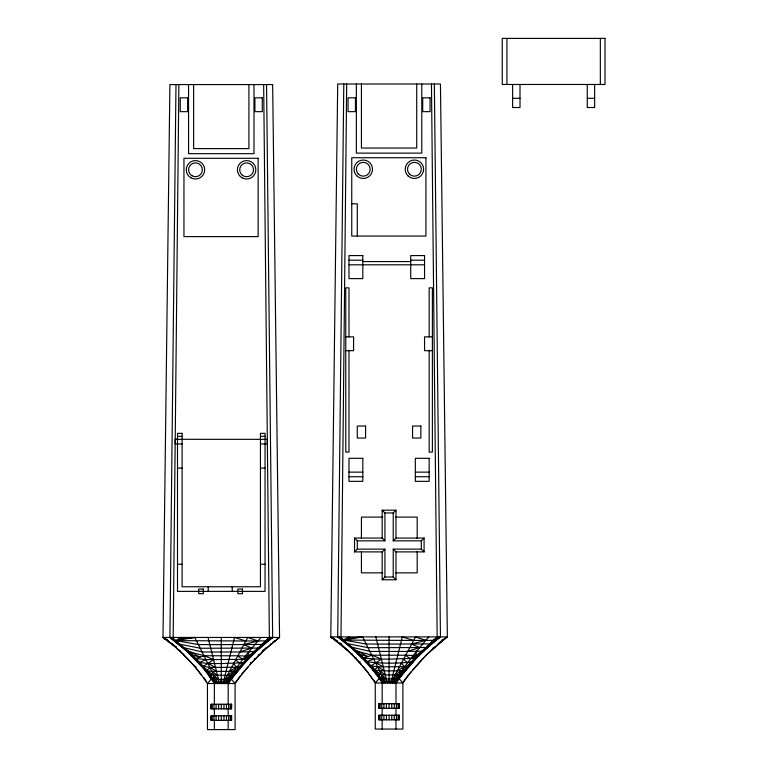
<?xml version="1.0" encoding="UTF-8"?>
<svg xmlns="http://www.w3.org/2000/svg" width="768" height="768" viewBox="0 0 768 768"><rect width="100%" height="100%" fill="white"/><g stroke="black" fill="none" stroke-linecap="round" stroke-linejoin="round"><path stroke-width="1.15" d="M175.987 84.566L169.901 637.45L186.538 650.986L197.885 662.39L208.186 663.475L221.27 663.571L244.954 662.669L256.262 651.245L272.65 637.45L266.554 84.566M173.174 637.45L178.877 84.566M343.795 84.01L337.699 636.902L350.333 646.867L362.016 657.926L374.054 659.04L389.078 659.146L416.429 658.214L428.026 647.088L440.448 636.902L434.352 84.01M340.982 636.902L346.685 84.01M228.413 679.363A195.926 52.915 -50.8 0 0 224.726 683.53L225.12 679.45L247.766 637.45L257.981 640.925L265.67 640.915L270.528 637.45L244.176 662.64L227.261 683.53C237.456 665.184 254.63 652.032 269.366 637.45L263.664 84.566M397.69 677.165A195.926 52.915 -50.8 0 0 392.534 682.973L392.918 678.893L415.565 636.902L425.779 640.378L433.469 640.358L438.326 636.902L411.984 662.093L395.059 682.973C405.254 664.637 422.429 651.475 437.165 636.902L431.462 84.01M271.315 637.45L261.955 644.458L221.27 644.65L198.576 644.592L175.613 640.627L171.235 637.45L188.131 650.928L199.651 662.333L206.726 670.502L213.974 675.389L213.302 679.085L216.384 683.53L215.894 679.44L194.784 637.45L178.57 639.043M439.114 636.902L429.754 643.901L389.078 644.093L366.374 644.035L343.411 640.07L339.034 636.902L355.93 650.381L367.45 661.776L374.534 669.946L381.773 674.842L381.101 678.538L384.192 682.973L383.702 678.893L362.582 636.902L346.368 638.486M361.267 664.243L351.638 654.106L339.638 643.018C352.8 655.104 365.491 667.901 375.254 682.973L375.254 729.053L402.893 729.053L402.893 682.973C415.229 665.443 430.282 649.843 447.36 636.902L440.448 84.01L337.699 84.01L330.787 636.902L347.424 650.429L348.442 650.381M244.954 662.669L231.322 679.181L235.094 683.53L207.446 683.53C195.552 665.664 180.413 649.978 162.989 637.45L169.901 84.566L272.65 84.566L279.562 637.45C262.483 650.4 247.421 666 235.094 683.53L235.094 729.6L207.446 729.6L207.446 683.53L211.325 679.104L212.218 679.094L221.27 679.469L223.066 683.53L234.518 637.45L245.741 640.992L257.981 640.925L261.014 637.45M416.429 658.214L399.12 678.634L402.893 682.973L375.254 682.973L379.123 678.557L380.026 678.547L389.078 678.922L390.864 682.973L402.317 636.902L413.539 640.445L425.779 640.378L428.813 636.902M264.278 644.141L262.925 644.112L258.23 648.077L251.894 648.096L243.696 644.602L257.981 640.925L248.842 651.792L247.805 656.093L242.755 659.386L224.726 683.53M392.534 682.973L410.563 658.829L415.613 655.546L416.64 651.245L425.779 640.378L411.504 644.054L419.693 647.549L426.029 647.52L430.723 643.555L432.077 643.584M170.496 637.45L173.27 639.216L170.448 637.45C188.016 649.939 203.28 665.626 215.29 683.53L213.485 679.402L213.389 678.624L214.09 679.411L213.466 678.163L214.694 679.421L213.638 677.242L215.894 679.44L217.814 683.53L218.525 679.469L208.022 637.45M338.246 636.902L341.069 638.669L338.294 636.902C355.814 649.43 371.098 665.069 383.088 682.973L381.293 678.845L381.187 678.067L381.888 678.854L381.274 677.606L382.493 678.864L381.437 676.685L383.702 678.893L385.622 682.973L386.323 678.912L375.83 636.902M223.066 683.53L225.12 679.45L230.678 675.274L234.566 674.918M390.864 682.973L392.918 678.893L398.477 674.726L402.365 674.371M194.218 658.474L206.256 659.587L242.755 659.386L251.683 654.931L258.797 647.597L259.574 647.626L269.731 638.966L272.496 637.45C255.398 650.4 240.307 665.99 227.952 683.53L232.666 674.89M430.723 643.555L427.373 647.069L437.53 638.419L440.294 636.902C423.197 649.853 408.106 665.434 395.75 682.973L400.464 674.342M237.715 670.742L236.083 670.704L233.702 674.909L237.926 670.752M405.514 670.195L403.891 670.157L401.501 674.362L405.725 670.195M241.181 666.653L239.616 666.614L237.082 670.733L241.392 666.662M408.989 666.106L407.414 666.058L404.89 670.176L409.19 666.106M243.254 662.611L240.576 666.643L244.762 662.659M412.56 662.102L411.053 662.064L408.384 666.086L412.762 662.112M248.438 658.752L246.989 658.704L244.176 662.64L248.63 658.762M414.787 658.157L411.984 662.093L416.237 658.205M231.322 679.181L228.182 683.53L228.182 704.256M399.12 678.634L395.981 682.973L395.981 703.709M234.624 683.53L240.403 675.773M403.056 682.109L410.89 671.856M226.157 683.53L229.354 679.162L231.091 679.181M393.965 682.973L397.162 678.614L398.89 678.634M258.23 648.077L250.829 654.902L247.882 658.733L252.221 654.95M186.538 650.986L204.326 655.757L237.533 655.786L242.755 659.386L248.842 651.792L256.262 651.245M354.336 650.429L372.125 655.21L405.331 655.229L410.563 658.829L416.64 651.245L422.294 651.206L426.029 647.52M241.738 674.083L248.304 666.662M410.563 658.829L419.482 654.384L429.754 643.901L438.326 636.902M447.206 636.902L426.826 654.394L412.637 670.195M249.302 656.678L250.829 654.902M250.09 664.253L262.915 651.235L279.408 637.45M230.419 679.171L234.346 674.918M398.227 678.624L402.154 674.371M262.925 644.112L259.574 647.626L260.064 647.635L255.581 651.226L261.955 644.458L270.528 637.45M252.25 654.019L254.496 651.763L247.805 656.093L237.533 655.786M419.309 654.221L422.563 650.65L424.061 650.698M382.166 551.894L382.166 579.763L395.981 579.763L393.226 577.008L393.226 549.13L395.981 551.894L424.09 551.894L424.09 538.07L421.325 540.835L393.226 540.835L393.226 512.957L395.981 510.192L382.166 510.192L382.166 538.07L384.931 540.835L357.283 540.835L354.518 538.07L354.518 551.894L382.166 551.894L384.931 549.13L357.283 549.13L354.518 551.894M393.226 540.835L395.981 538.07L424.09 538.07M382.166 579.763L384.931 577.008L384.931 549.13M429.754 643.901L439.853 636.902M262.973 650.477L266.227 647.606M432.403 648.49L434.938 647.088M420.019 654.394L415.68 658.186L418.627 654.355L422.294 651.206L415.613 655.546L405.331 655.229M270.922 637.45L261.955 644.458M438.72 636.902L434.938 640.176L436.214 640.186M251.683 654.931L256.09 651.245M419.482 654.384L423.898 650.688M271.555 637.45L269.731 638.966L272.102 637.45L263.664 644.122M439.363 636.902L437.53 638.419L439.603 636.902M431.462 643.574L439.901 636.902M265.67 640.915L270.278 637.45M433.469 640.358L438.086 636.902M272.928 642.077L275.328 640.742M270.173 639.091L272.294 637.45M437.971 638.544L440.102 636.902M277.229 638.765L278.966 637.45M446.765 636.902L438.182 643.555L438.989 643.584M270.912 638.208L271.93 637.45M438.72 637.661L439.728 636.902M271.805 637.45L267.139 640.723L268.416 640.742M267.84 640.733L272.515 637.45M435.638 640.186L440.314 636.902M170.045 637.45L186.72 650.976L201.427 666.413L203.251 666.365L213.715 659.674L204.326 655.757L195.926 658.416M337.853 636.902L354.518 650.429L369.235 665.866L371.05 665.808L381.523 659.117L372.125 655.21L363.725 657.859M214.358 704.256L214.358 683.53L208.378 674.774L227.184 675.408L233.683 671.222L236.083 670.704M372.653 669.994L376.176 674.218L385.363 674.88L394.992 674.851L401.482 670.675L403.891 670.157M211.325 679.104L205.075 670.541L212.045 671.376L229.258 671.395L236.698 667.219L239.616 666.614M369.235 665.866L372.874 669.994L384.403 670.886L397.056 670.848L404.496 666.672L407.414 666.058M174.211 640.646L175.613 640.627L181.536 637.45M342.01 640.09L343.411 640.07L349.334 636.902M199.651 662.333L206.256 659.587M365.885 661.834L374.054 659.04M182.534 647.414L202.397 651.974L239.597 652.003L251.894 648.096L200.486 648.259L178.426 643.968M350.333 646.867L370.205 651.427L407.395 651.446L419.693 647.549L368.285 647.702L346.224 643.421M415.613 655.546L417.581 655.162M367.45 661.776C381.84 663.61 396.653 663.581 411.053 662.064M172.262 637.45L175.613 640.627L194.784 637.45M340.061 636.902L343.411 640.07L362.582 636.902M242.755 659.386L246.989 658.704M229.354 679.162L221.27 679.469L219.485 683.53L218.525 679.469L213.974 675.389M397.162 678.614L389.078 678.922L387.283 682.973L386.323 678.912L381.773 674.842M180.643 650.928L179.626 650.986L176.63 648.125M352.445 654.067L351.322 654.125M175.104 646.214L176.534 647.366L175.622 647.414M356.333 657.869L355.104 657.926M360.106 661.786L358.771 661.843M183.523 654.672L194.899 666.403L201.245 674.774M195.955 666.365L194.515 666.413M229.258 671.395L233.683 671.222M397.056 670.848L401.482 670.675M190.435 654.672L200.122 657.082L188.131 650.928M358.234 654.125L367.93 656.534L355.93 650.381M227.184 675.408L230.678 675.274M394.992 674.851L398.477 674.726M171.514 643.968L176.534 647.366M362.323 665.866L368.141 672.528M167.299 640.646L171.83 643.565M239.597 652.003L248.842 651.792M407.395 651.446L416.64 651.245M335.098 640.09L338.707 642.749M369.043 674.227L372.211 678.557M204.413 679.104L206.083 680.87M413.539 640.445L343.411 640.07M245.741 640.992L175.613 640.627M512.63 98.294L520.003 98.294M587.27 98.294L594.643 98.294M351.754 203.798L357.283 203.798L357.283 236.054M348.989 260.189L362.813 260.189M410.726 260.189L424.55 260.189M362.813 261.571L410.726 261.571M348.989 264.797L424.55 264.797M345.763 336.854L353.597 336.854L353.597 350.678L345.763 350.678M432.384 336.854L424.55 336.854L424.55 350.678L432.384 350.678M177.504 436.339L182.112 436.339M260.438 436.339L265.046 436.339M182.112 443.942L175.171 443.942L175.219 439.306L267.322 439.334L267.322 443.942L260.438 443.942M177.504 468.115L182.112 468.115M260.438 468.115L265.046 468.115M348.989 472.138L362.813 472.138M415.334 472.138L429.158 472.138M348.989 476.736L362.813 476.736M415.334 476.736L429.158 476.736M382.166 510.192L384.931 512.957L393.226 512.957M382.781 517.104L361.43 517.104L361.43 538.454M395.827 517.104L417.178 517.104L417.178 538.454M354.518 538.07L382.166 538.07M393.226 549.13L421.325 549.13L424.09 551.894M177.504 564.259L182.112 564.259M260.438 564.259L265.046 564.259M382.781 572.861L361.43 572.861L361.43 551.51M395.827 572.861L417.178 572.861L417.178 551.51M384.931 577.008L393.226 577.008M447.36 636.902L330.787 636.902L335.318 640.09L330.874 636.902L332.141 637.786L330.941 636.902L331.565 637.344M279.562 637.45L162.989 637.45L171.754 643.958M375.466 670.723A179.194 37.325 57.2 0 1 378.384 674.765L381.101 678.538L373.498 669.974L371.05 665.808L377.914 666.854L404.496 666.672L401.203 662.947M207.667 671.27A179.194 37.325 57.2 0 1 210.576 675.312L213.302 679.085L205.699 670.522L203.251 666.365L210.115 667.402L236.698 667.219L233.395 663.494M175.219 439.306L177.504 439.334M441.571 640.157L443.126 640.186M270.384 644.112L271.19 644.141M250.541 662.611L251.866 662.669M254.314 658.714L255.533 658.762M262.157 651.197L263.174 651.245M258.182 654.902L259.306 654.96M375.984 662.918L383.443 666.922M208.186 663.475L215.645 667.478M340.099 643.277L341.491 644.506L340.099 643.277L340.57 643.747M384.403 670.886L377.914 666.854L374.534 669.946L380.659 678.691M216.605 671.434L210.115 667.402L206.726 670.502L212.851 679.248M337.718 641.328L335.798 640.08L337.334 641.251M167.52 640.637L163.075 637.45L164.342 638.342L163.133 637.45L163.766 637.901M331.382 636.902L334.032 638.803M165.35 638.726L168 640.627L166.435 639.168M332.141 637.786L330.912 636.902L333.302 638.678M163.104 637.45L164.342 638.342M379.843 670.829L385.363 674.88M212.045 671.376L217.565 675.437M163.181 637.45L165.494 639.235M403.267 659.069L407.52 662.717M235.469 659.616L239.722 663.274M178.301 649.546L183.83 654.662M172.301 643.834L173.683 645.053M201.638 666.413L204.854 670.55M381.59 678.854L381.139 678.307L381.293 678.845M213.792 679.402L213.341 678.854L213.485 679.402M203.587 677.366L204.864 679.104M375.955 674.227L379.354 678.547M373.277 679.43L375.725 682.973M379.123 678.557L382.397 682.973M600.336 38.4L600.336 84.47M594.643 84.47L594.643 107.51L587.27 107.51L587.27 84.47M520.003 84.47L520.003 107.51L512.63 107.51L512.63 84.47M506.938 38.4L506.938 84.47M429.158 336.989L429.158 287.837L432.384 287.837L432.384 452.093L429.158 452.093L429.158 350.179M421.786 84.01L421.786 153.12L356.362 153.12L356.362 84.01M421.325 540.835L421.325 549.13M416.717 84.01L416.717 148.051L361.43 148.051L361.43 84.01M399.091 703.709L399.091 708.317M399.091 715.229L399.091 719.837M398.054 703.709L398.054 708.317M398.054 715.229L398.054 719.837M396.403 703.709L396.403 708.317M396.403 715.229L396.403 719.837M395.981 510.192L395.981 538.07M395.981 551.894L395.981 579.763M395.981 708.317L395.981 715.229M395.981 719.837L395.981 729.053M394.253 703.709L394.253 708.317M394.253 715.229L394.253 719.837M391.757 703.709L391.757 708.317M391.757 715.229L391.757 719.837M389.078 636.902L389.078 682.973M389.078 703.709L389.078 708.317M389.078 715.229L389.078 719.837M386.39 703.709L386.39 708.317M386.39 715.229L386.39 719.837M384.931 512.957L384.931 540.835M383.894 703.709L383.894 708.317M383.894 715.229L383.894 719.837M382.166 682.973L382.166 703.709M382.166 708.317L382.166 715.229M382.166 719.837L382.166 729.053M381.744 703.709L381.744 708.317M381.744 715.229L381.744 719.837M380.093 703.709L380.093 708.317M380.093 715.229L380.093 719.837M379.066 703.709L379.066 708.317M379.066 715.229L379.066 719.837M357.283 540.835L357.283 549.13M348.989 336.989L348.989 287.837L345.763 287.837L345.763 452.093L348.989 452.093L348.989 350.179M253.987 84.566L253.987 153.677L188.554 153.677L188.554 84.566M248.918 84.566L248.918 148.608L193.622 148.608L193.622 84.566M232.205 586.771L232.205 591.379M231.283 704.256L231.283 708.864M231.283 715.776L231.283 720.384M230.246 704.256L230.246 708.864M230.246 715.776L230.246 720.384M228.605 704.256L228.605 708.864M228.605 715.776L228.605 720.384M228.182 708.864L228.182 715.776M228.182 720.384L228.182 729.6M226.454 704.256L226.454 708.864M226.454 715.776L226.454 720.384M223.958 704.256L223.958 708.864M223.958 715.776L223.958 720.384M221.27 637.45L221.27 683.53M221.27 704.256L221.27 708.864M221.27 715.776L221.27 720.384M218.592 704.256L218.592 708.864M218.592 715.776L218.592 720.384M216.086 704.256L216.086 708.864M216.086 715.776L216.086 720.384M214.358 708.864L214.358 715.776M214.358 720.384L214.358 729.6M213.946 704.256L213.946 708.864M213.946 715.776L213.946 720.384M212.294 704.256L212.294 708.864M212.294 715.776L212.294 720.384M211.258 704.256L211.258 708.864M211.258 715.776L211.258 720.384M208.205 586.771L208.205 591.379M205.91 668.87A179.194 37.325 57.2 0 1 207.082 670.474M373.133 667.526A179.194 37.325 57.2 0 1 374.304 669.12M426.595 647.05L423.379 650.678L427.862 647.088L426.595 647.05M605.011 38.4L502.262 38.4L502.262 84.47L605.011 84.47L605.011 38.4M187.642 97.834L180.269 97.834L180.269 111.658L187.642 111.658L187.642 97.834M262.282 97.834L254.909 97.834L254.909 111.658L262.282 111.658L262.282 97.834M355.44 97.834L348.067 97.834L348.067 111.658L355.44 111.658L355.44 97.834M430.08 97.834L422.707 97.834L422.707 111.658L430.08 111.658L430.08 97.834M425.933 157.728L351.754 157.728L351.754 236.054L425.933 236.054L425.933 157.728M258.134 158.285L183.955 158.285L183.955 236.602L258.134 236.602L258.134 158.285M362.813 255.581L348.989 255.581L348.989 278.621L362.813 278.621L362.813 255.581M424.55 255.581L410.726 255.581L410.726 278.621L424.55 278.621L424.55 255.581M365.578 426.058L357.283 426.058L357.283 438.038L365.578 438.038L365.578 426.058M420.864 426.058L412.57 426.058L412.57 438.038L420.864 438.038L420.864 426.058M182.112 433.344L177.504 433.344L177.504 591.379L265.046 591.379L265.046 433.344L260.438 433.344L260.438 586.771L182.112 586.771L182.112 433.344M362.813 458.314L348.989 458.314L348.989 481.344L362.813 481.344L362.813 458.314M429.158 458.314L415.334 458.314L415.334 481.344L429.158 481.344L429.158 458.314M203.309 589.075L198.701 589.075L198.701 593.683L203.309 593.683L203.309 589.075M242.467 589.075L237.859 589.075L237.859 593.683L242.467 593.683L242.467 589.075M399.437 703.709L378.71 703.709L378.71 708.317L399.437 708.317L399.437 703.709M231.638 704.256L210.902 704.256L210.902 708.864L231.638 708.864L231.638 704.256M399.437 715.229L378.71 715.229L378.71 719.837L399.437 719.837L399.437 715.229M231.638 715.776L210.902 715.776L210.902 720.384L231.638 720.384L231.638 715.776M190.867 177.782A9.216 9.216 0 0 0 204.682 169.795A9.216 9.216 0 0 0 190.867 161.818A9.216 9.216 0 0 0 190.867 177.782M242.006 177.782A9.216 9.216 0 0 0 255.83 169.795A9.216 9.216 0 0 0 242.006 161.818A9.216 9.216 0 0 0 242.006 177.782M192.019 175.786A6.912 6.912 0 0 0 202.387 169.795A6.912 6.912 0 0 0 192.019 163.814A6.912 6.912 0 0 0 192.019 175.786M241.776 174.739A6.912 6.912 0 0 0 253.306 171.523A6.912 6.912 0 0 0 244.752 163.142A6.912 6.912 0 0 0 241.776 174.739M407.894 175.766A9.216 9.216 0 0 0 423.312 171.629A9.216 9.216 0 0 0 412.032 160.349A9.216 9.216 0 0 0 407.894 175.766M356.755 175.766A9.216 9.216 0 0 0 372.173 171.629A9.216 9.216 0 0 0 360.883 160.349A9.216 9.216 0 0 0 356.755 175.766M409.574 174.182A6.912 6.912 0 0 0 421.114 170.966A6.912 6.912 0 0 0 412.56 162.586A6.912 6.912 0 0 0 409.574 174.182M358.387 174.134A6.912 6.912 0 0 0 369.946 171.034A6.912 6.912 0 0 0 361.488 162.576A6.912 6.912 0 0 0 358.387 174.134"/></g></svg>
